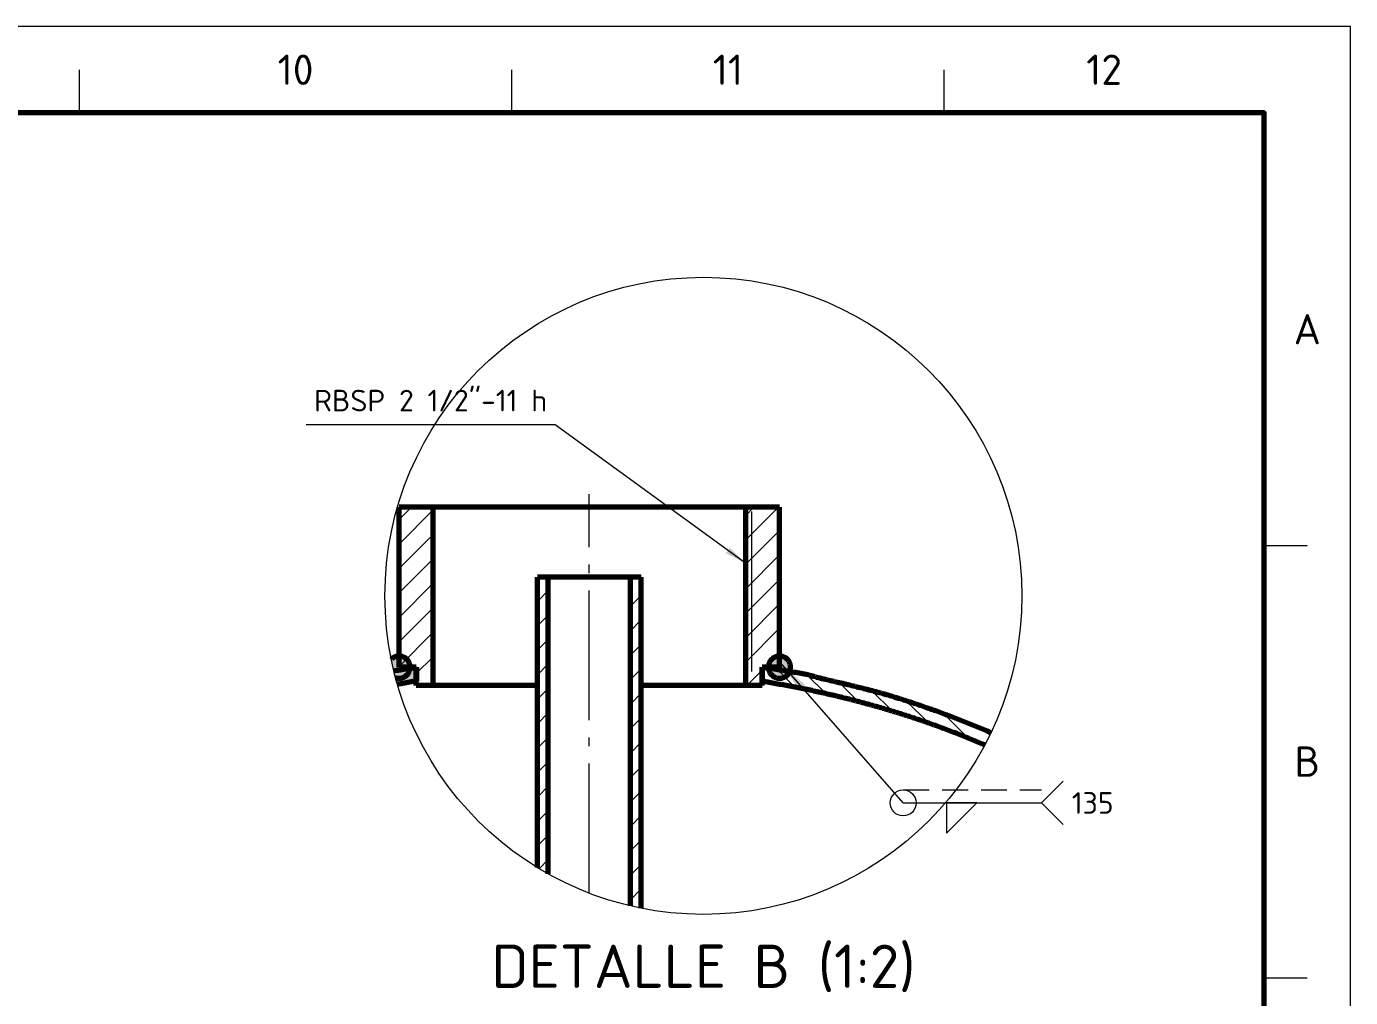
# Model space of a CAD drawing. Header units: millimetres. Extents: x 0 to 2382, y 0 to 420.
# Drawn here: x 1094.9 to 1248, y 307.7 to 420 of the extents above; entities that cross this region are included whole.
import ezdxf
from ezdxf.enums import TextEntityAlignment as Align

# ---------------------------------------------------------------- set-up
doc = ezdxf.new("R2010")
doc.units = ezdxf.units.MM
doc.linetypes.add('IRAM-F-TRAZO-PUNTO', pattern=[20, 15, -2, 1, -2])
doc.linetypes.add('ISO02-TRAZOS', pattern=[4.5, 3, -1.5])
for name, color, linetype, lineweight in [('01-VISIBLE', 7, 'CONTINUOUS', 70), ('03-EJE', 1, 'IRAM-F-TRAZO-PUNTO', 18), ('05-RAYADO', 8, 'CONTINUOUS', 18), ('06-TEXTO', 7, 'CONTINUOUS', 25), ('07-RECUADRO', 7, 'CONTINUOUS', 70), ('08-FINA', 5, 'CONTINUOUS', 18), ('12-SOLDADURA', 6, 'CONTINUOUS', 18)]:
    doc.layers.add(name, color=color, linetype=linetype, lineweight=lineweight)
doc.styles.add('ISO3098', font='isocpeur.ttf')

msp = doc.modelspace()

# ---------------------------------------------------------------- hatches: boundary and pattern name
at = {"layer": '05-RAYADO'}
h = msp.add_hatch(dxfattribs=at)
h.set_pattern_fill('ANSI31', scale=0.629921)
h.paths.add_polyline_path([(1139.962, 343.804), (1139.962, 345.917), (1137.967, 345.917), (1137.967, 364.417), (1141.917, 364.417), (1141.917, 343.804)])
h = msp.add_hatch(dxfattribs=at)
h.set_pattern_fill('ANSI31', scale=0.629921)
h.paths.add_polyline_path([(1179.972, 345.917), (1179.972, 343.804), (1178.017, 343.804), (1178.017, 364.417), (1181.967, 364.417), (1181.967, 345.917)])
h = msp.add_hatch(dxfattribs=at)
h.set_pattern_fill('ANSI31', scale=0.629921)
h.paths.add_polyline_path([(1153.967, 356.317), (1155.217, 356.317), (1155.217, 322.006), (1155.012, 322.118), (1154.231, 322.574), (1153.967, 322.736)])
h = msp.add_hatch(dxfattribs=at)
h.set_pattern_fill('ANSI31', scale=0.629921)
h.paths.add_polyline_path([(1165.967, 356.317), (1165.967, 318.044), (1165.096, 318.228), (1164.717, 318.318), (1164.717, 356.317)])
h = msp.add_hatch(color=7, dxfattribs=at)
h.dxf.hatch_style = 1
h.paths.add_polyline_path([(1137.135, 346.89), (1137.214, 346.952), (1137.298, 347.008), (1137.386, 347.057), (1137.477, 347.099), (1137.571, 347.134), (1137.668, 347.161), (1137.766, 347.181), (1137.866, 347.193), (1137.967, 347.197), (1138.067, 347.193), (1138.167, 347.181), (1138.265, 347.161), (1138.362, 347.134), (1138.457, 347.099), (1138.548, 347.057), (1138.635, 347.008), (1138.719, 346.952), (1138.798, 346.89), (1138.872, 346.822), (1138.94, 346.748), (1139.002, 346.669), (1139.058, 346.585), (1139.107, 346.498), (1139.149, 346.407), (1139.184, 346.312), (1139.211, 346.215), (1139.231, 346.117), (1139.243, 346.017), (1139.247, 345.917), (1139.243, 345.816), (1139.231, 345.716), (1139.211, 345.618), (1139.184, 345.521), (1139.149, 345.427), (1139.107, 345.336), (1139.058, 345.248), (1139.002, 345.164), (1138.94, 345.085), (1138.872, 345.012), (1138.798, 344.943), (1138.719, 344.881), (1138.635, 344.825), (1138.548, 344.776), (1138.457, 344.734), (1138.362, 344.699), (1138.265, 344.672), (1138.167, 344.652), (1138.067, 344.641), (1137.967, 344.637), (1137.866, 344.641), (1137.766, 344.652), (1137.668, 344.672), (1137.574, 344.699), (1137.437, 345.217), (1137.228, 346.096), (1137.073, 346.832)])
h = msp.add_hatch(color=7, dxfattribs=at)
h.dxf.hatch_style = 1
h.paths.add_polyline_path([(1183.243, 345.816), (1183.231, 345.716), (1183.211, 345.618), (1183.184, 345.521), (1183.149, 345.427), (1183.107, 345.336), (1183.058, 345.248), (1183.002, 345.164), (1182.94, 345.085), (1182.872, 345.012), (1182.798, 344.943), (1182.719, 344.881), (1182.635, 344.825), (1182.548, 344.776), (1182.457, 344.734), (1182.362, 344.699), (1182.265, 344.672), (1182.167, 344.652), (1182.067, 344.641), (1181.967, 344.637), (1181.866, 344.641), (1181.766, 344.652), (1181.668, 344.672), (1181.571, 344.699), (1181.477, 344.734), (1181.386, 344.776), (1181.298, 344.825), (1181.214, 344.881), (1181.135, 344.943), (1181.062, 345.012), (1180.993, 345.085), (1180.931, 345.164), (1180.875, 345.248), (1180.826, 345.336), (1180.784, 345.427), (1180.749, 345.521), (1180.722, 345.618), (1180.702, 345.716), (1180.691, 345.816), (1180.687, 345.917), (1180.691, 346.017), (1180.702, 346.117), (1180.722, 346.215), (1180.749, 346.312), (1180.784, 346.407), (1180.826, 346.498), (1180.875, 346.585), (1180.931, 346.669), (1180.993, 346.748), (1181.062, 346.822), (1181.135, 346.89), (1181.214, 346.952), (1181.298, 347.008), (1181.386, 347.057), (1181.477, 347.099), (1181.571, 347.134), (1181.668, 347.161), (1181.766, 347.181), (1181.866, 347.193), (1181.967, 347.197), (1182.067, 347.193), (1182.167, 347.181), (1182.265, 347.161), (1182.362, 347.134), (1182.457, 347.099), (1182.548, 347.057), (1182.635, 347.008), (1182.719, 346.952), (1182.798, 346.89), (1182.872, 346.822), (1182.94, 346.748), (1183.002, 346.669), (1183.058, 346.585), (1183.107, 346.498), (1183.149, 346.407), (1183.184, 346.312), (1183.211, 346.215), (1183.231, 346.117), (1183.243, 346.017), (1183.247, 345.917)])
h = msp.add_hatch(color=7, dxfattribs=at)
h.dxf.hatch_style = 1
h.paths.add_polyline_path([(1137.511, 345.521), (1137.716, 345.555), (1137.92, 345.588), (1138.125, 345.621), (1138.329, 345.654), (1138.534, 345.687), (1138.739, 345.72), (1138.943, 345.753), (1139.148, 345.786), (1139.353, 345.819), (1139.557, 345.851), (1139.762, 345.884), (1139.967, 345.917), (1139.967, 344.304), (1139.768, 344.272), (1139.57, 344.24), (1139.371, 344.207), (1139.173, 344.174), (1138.975, 344.14), (1138.776, 344.107), (1138.578, 344.073), (1138.38, 344.038), (1138.182, 344.004), (1137.984, 343.969), (1137.786, 343.933), (1137.668, 344.343), (1137.437, 345.217), (1137.37, 345.498)])
h = msp.add_hatch(dxfattribs=at)
h.set_pattern_fill('ANSI31', scale=0.629921, angle=90)
h.paths.add_polyline_path([(1205.61, 336.965), (1205.426, 337.045), (1205.241, 337.125), (1205.057, 337.204), (1204.872, 337.283), (1204.687, 337.361), (1204.501, 337.439), (1204.316, 337.517), (1204.13, 337.594), (1203.944, 337.671), (1203.758, 337.747), (1203.572, 337.823), (1203.386, 337.899), (1203.199, 337.974), (1203.013, 338.049), (1202.826, 338.124), (1202.639, 338.198), (1202.452, 338.271), (1202.265, 338.344), (1202.077, 338.417), (1201.89, 338.49), (1201.702, 338.562), (1201.514, 338.633), (1201.326, 338.705), (1201.138, 338.776), (1200.949, 338.846), (1200.761, 338.916), (1200.572, 338.986), (1200.384, 339.055), (1200.195, 339.124), (1200.006, 339.193), (1199.817, 339.261), (1199.627, 339.329), (1199.438, 339.396), (1199.248, 339.463), (1199.058, 339.529), (1198.869, 339.596), (1198.679, 339.662), (1198.489, 339.727), (1198.298, 339.792), (1198.108, 339.857), (1197.917, 339.921), (1197.727, 339.985), (1197.536, 340.049), (1197.345, 340.112), (1197.154, 340.175), (1196.963, 340.237), (1196.772, 340.299), (1196.58, 340.361), (1196.389, 340.422), (1196.197, 340.483), (1196.005, 340.544), (1195.814, 340.604), (1195.622, 340.664), (1195.43, 340.723), (1195.237, 340.782), (1195.045, 340.841), (1194.853, 340.9), (1194.66, 340.958), (1194.468, 341.015), (1194.275, 341.072), (1194.082, 341.129), (1193.889, 341.186), (1193.696, 341.242), (1193.503, 341.298), (1193.309, 341.353), (1193.116, 341.408), (1192.923, 341.463), (1192.729, 341.518), (1192.535, 341.572), (1192.341, 341.625), (1192.148, 341.679), (1191.954, 341.731), (1191.76, 341.784), (1191.565, 341.836), (1191.371, 341.888), (1191.177, 341.94), (1190.982, 341.991), (1190.788, 342.042), (1190.593, 342.092), (1190.398, 342.142), (1190.204, 342.192), (1190.009, 342.241), (1189.814, 342.29), (1189.618, 342.339), (1189.423, 342.387), (1189.228, 342.435), (1189.033, 342.483), (1188.837, 342.53), (1188.642, 342.577), (1188.446, 342.624), (1188.25, 342.67), (1188.055, 342.716), (1187.859, 342.761), (1187.663, 342.807), (1187.467, 342.851), (1187.271, 342.896), (1187.075, 342.94), (1186.878, 342.984), (1186.682, 343.027), (1186.486, 343.07), (1186.289, 343.113), (1186.093, 343.156), (1185.896, 343.198), (1185.699, 343.24), (1185.503, 343.281), (1185.306, 343.322), (1185.109, 343.363), (1184.912, 343.403), (1184.715, 343.443), (1184.518, 343.483), (1184.321, 343.522), (1184.123, 343.561), (1183.926, 343.6), (1183.729, 343.639), (1183.531, 343.677), (1183.334, 343.714), (1183.136, 343.752), (1182.938, 343.789), (1182.741, 343.825), (1182.543, 343.862), (1182.345, 343.898), (1182.147, 343.933), (1181.949, 343.969), (1181.751, 344.004), (1181.553, 344.038), (1181.355, 344.073), (1181.157, 344.107), (1180.959, 344.14), (1180.76, 344.174), (1180.562, 344.207), (1180.364, 344.24), (1180.165, 344.272), (1179.967, 344.304), (1179.967, 345.917), (1180.171, 345.884), (1180.376, 345.851), (1180.581, 345.819), (1180.785, 345.786), (1180.99, 345.753), (1181.195, 345.72), (1181.399, 345.687), (1181.604, 345.654), (1181.809, 345.621), (1182.013, 345.588), (1182.218, 345.555), (1182.422, 345.521), (1182.627, 345.488), (1182.831, 345.454), (1183.036, 345.42), (1183.24, 345.386), (1183.445, 345.352), (1183.649, 345.317), (1183.854, 345.282), (1184.058, 345.247), (1184.262, 345.211), (1184.466, 345.175), (1184.67, 345.137), (1184.873, 345.099), (1185.077, 345.058), (1185.28, 345.015), (1185.481, 344.968), (1185.682, 344.914), (1185.88, 344.855), (1186.079, 344.795), (1186.278, 344.739), (1186.479, 344.686), (1186.679, 344.635), (1186.881, 344.585), (1187.082, 344.536), (1187.284, 344.488), (1187.485, 344.439), (1187.687, 344.391), (1187.888, 344.343), (1188.09, 344.296), (1188.292, 344.248), (1188.494, 344.201), (1188.695, 344.153), (1188.897, 344.105), (1189.099, 344.058), (1189.3, 344.01), (1189.502, 343.962), (1189.704, 343.914), (1189.905, 343.866), (1190.107, 343.818), (1190.309, 343.769), (1190.51, 343.721), (1190.711, 343.672), (1190.913, 343.623), (1191.114, 343.573), (1191.315, 343.523), (1191.517, 343.473), (1191.718, 343.423), (1191.919, 343.372), (1192.119, 343.321), (1192.32, 343.27), (1192.521, 343.217), (1192.721, 343.165), (1192.922, 343.112), (1193.122, 343.058), (1193.322, 343.003), (1193.522, 342.949), (1193.721, 342.893), (1193.921, 342.837), (1194.12, 342.78), (1194.32, 342.723), (1194.519, 342.665), (1194.717, 342.607), (1194.916, 342.548), (1195.115, 342.488), (1195.313, 342.428), (1195.511, 342.367), (1195.709, 342.306), (1195.907, 342.244), (1196.105, 342.182), (1196.302, 342.119), (1196.5, 342.055), (1196.697, 341.991), (1196.894, 341.927), (1197.091, 341.862), (1197.287, 341.797), (1197.484, 341.731), (1197.68, 341.665), (1197.877, 341.599), (1198.073, 341.532), (1198.269, 341.465), (1198.465, 341.397), (1198.661, 341.33), (1198.857, 341.262), (1199.052, 341.193), (1199.248, 341.125), (1199.444, 341.056), (1199.639, 340.987), (1199.834, 340.918), (1200.03, 340.848), (1200.225, 340.778), (1200.42, 340.708), (1200.615, 340.637), (1200.809, 340.566), (1201.004, 340.495), (1201.198, 340.423), (1201.393, 340.351), (1201.587, 340.279), (1201.781, 340.206), (1201.975, 340.133), (1202.169, 340.059), (1202.363, 339.986), (1202.556, 339.911), (1202.749, 339.837), (1202.943, 339.762), (1203.136, 339.686), (1203.329, 339.61), (1203.521, 339.534), (1203.714, 339.457), (1203.906, 339.38), (1204.098, 339.302), (1204.29, 339.224), (1204.482, 339.146), (1204.674, 339.067), (1204.865, 338.987), (1205.057, 338.907), (1205.248, 338.827), (1205.438, 338.746), (1205.629, 338.665), (1205.82, 338.583), (1206.01, 338.501), (1206.2, 338.418), (1206.39, 338.335), (1206.417, 338.323), (1206.067, 337.606), (1205.711, 336.921)])
at = {"layer": '08-FINA'}
h = msp.add_hatch(color=7, dxfattribs=at)
h.dxf.hatch_style = 1
h.paths.add_polyline_path([(1178.017, 357.942), (1176.23, 359.736), (1175.76, 359.089)])
h = msp.add_hatch(color=7, dxfattribs=at)
h.dxf.hatch_style = 1
h.paths.add_polyline_path([(1182.267, 346.217), (1184.242, 343.295), (1184.901, 343.871)])

# ---------------------------------------------------------------- linework, layer by layer
at = {"layer": '01-VISIBLE'}
for points in [[(1141.917, 364.417), (1137.967, 364.417)], [(1137.967, 345.917), (1137.967, 364.417)], [(1141.917, 343.804), (1141.917, 364.417)], [(1178.017, 364.417), (1177.866, 364.417), (1177.716, 364.417), (1177.565, 364.417), (1177.415, 364.417), (1177.265, 364.417), (1177.114, 364.417), (1176.964, 364.417), (1176.813, 364.417), (1176.663, 364.417), (1176.513, 364.417), (1176.362, 364.417), (1176.212, 364.417), (1176.061, 364.417), (1175.911, 364.417), (1175.76, 364.417), (1175.61, 364.417), (1175.46, 364.417), (1175.309, 364.417), (1175.159, 364.417), (1175.008, 364.417), (1174.858, 364.417), (1174.707, 364.417), (1174.557, 364.417), (1174.407, 364.417), (1174.256, 364.417), (1174.106, 364.417), (1173.955, 364.417), (1173.805, 364.417), (1173.655, 364.417), (1173.504, 364.417), (1173.354, 364.417), (1173.203, 364.417), (1173.053, 364.417), (1172.903, 364.417), (1172.752, 364.417), (1172.602, 364.417), (1172.451, 364.417), (1172.301, 364.417), (1172.15, 364.417), (1172, 364.417), (1171.85, 364.417), (1171.699, 364.417), (1171.549, 364.417), (1171.398, 364.417), (1171.248, 364.417), (1171.098, 364.417), (1170.947, 364.417), (1170.797, 364.417), (1170.646, 364.417), (1170.496, 364.417), (1170.345, 364.417), (1170.195, 364.417), (1170.045, 364.417), (1169.894, 364.417), (1169.744, 364.417), (1169.593, 364.417), (1169.443, 364.417), (1169.293, 364.417), (1169.142, 364.417), (1168.992, 364.417), (1168.841, 364.417), (1168.691, 364.417), (1168.54, 364.417), (1168.39, 364.417), (1168.24, 364.417), (1168.089, 364.417), (1167.939, 364.417), (1167.788, 364.417), (1167.638, 364.417), (1167.488, 364.417), (1167.337, 364.417), (1167.187, 364.417), (1167.036, 364.417), (1166.886, 364.417), (1166.735, 364.417), (1166.585, 364.417), (1166.435, 364.417), (1166.284, 364.417), (1166.134, 364.417), (1165.983, 364.417), (1165.833, 364.417), (1165.683, 364.417), (1165.532, 364.417), (1165.382, 364.417), (1165.231, 364.417), (1165.081, 364.417), (1164.93, 364.417), (1164.78, 364.417), (1164.63, 364.417), (1164.479, 364.417), (1164.329, 364.417), (1164.178, 364.417), (1164.028, 364.417), (1163.878, 364.417), (1163.727, 364.417), (1163.577, 364.417), (1163.426, 364.417), (1163.276, 364.417), (1163.125, 364.417), (1162.975, 364.417), (1162.825, 364.417), (1162.674, 364.417), (1162.524, 364.417), (1162.373, 364.417), (1162.223, 364.417), (1162.072, 364.417), (1161.922, 364.417), (1161.772, 364.417), (1161.621, 364.417), (1161.471, 364.417), (1161.32, 364.417), (1161.17, 364.417), (1161.02, 364.417), (1160.869, 364.417), (1160.719, 364.417), (1160.568, 364.417), (1160.418, 364.417), (1160.268, 364.417), (1160.117, 364.417), (1159.967, 364.417), (1159.816, 364.417), (1159.666, 364.417), (1159.515, 364.417), (1159.365, 364.417), (1159.215, 364.417), (1159.064, 364.417), (1158.914, 364.417), (1158.763, 364.417), (1158.613, 364.417), (1158.463, 364.417), (1158.312, 364.417), (1158.162, 364.417), (1158.011, 364.417), (1157.861, 364.417), (1157.71, 364.417), (1157.56, 364.417), (1157.41, 364.417), (1157.259, 364.417), (1157.109, 364.417), (1156.958, 364.417), (1156.808, 364.417), (1156.658, 364.417), (1156.507, 364.417), (1156.357, 364.417), (1156.206, 364.417), (1156.056, 364.417), (1155.905, 364.417), (1155.755, 364.417), (1155.605, 364.417), (1155.454, 364.417), (1155.304, 364.417), (1155.153, 364.417), (1155.003, 364.417), (1154.852, 364.417), (1154.702, 364.417), (1154.552, 364.417), (1154.401, 364.417), (1154.251, 364.417), (1154.1, 364.417), (1153.95, 364.417), (1153.8, 364.417), (1153.649, 364.417), (1153.499, 364.417), (1153.348, 364.417), (1153.198, 364.417), (1153.048, 364.417), (1152.897, 364.417), (1152.747, 364.417), (1152.596, 364.417), (1152.446, 364.417), (1152.295, 364.417), (1152.145, 364.417), (1151.995, 364.417), (1151.844, 364.417), (1151.694, 364.417), (1151.543, 364.417), (1151.393, 364.417), (1151.243, 364.417), (1151.092, 364.417), (1150.942, 364.417), (1150.791, 364.417), (1150.641, 364.417), (1150.49, 364.417), (1150.34, 364.417), (1150.19, 364.417), (1150.039, 364.417), (1149.889, 364.417), (1149.738, 364.417), (1149.588, 364.417), (1149.438, 364.417), (1149.287, 364.417), (1149.137, 364.417), (1148.986, 364.417), (1148.836, 364.417), (1148.685, 364.417), (1148.535, 364.417), (1148.385, 364.417), (1148.234, 364.417), (1148.084, 364.417), (1147.933, 364.417), (1147.783, 364.417), (1147.633, 364.417), (1147.482, 364.417), (1147.332, 364.417), (1147.181, 364.417), (1147.031, 364.417), (1146.88, 364.417), (1146.73, 364.417), (1146.58, 364.417), (1146.429, 364.417), (1146.279, 364.417), (1146.128, 364.417), (1145.978, 364.417), (1145.828, 364.417), (1145.677, 364.417), (1145.527, 364.417), (1145.376, 364.417), (1145.226, 364.417), (1145.075, 364.417), (1144.925, 364.417), (1144.775, 364.417), (1144.624, 364.417), (1144.474, 364.417), (1144.323, 364.417), (1144.173, 364.417), (1144.023, 364.417), (1143.872, 364.417), (1143.722, 364.417), (1143.571, 364.417), (1143.421, 364.417), (1143.27, 364.417), (1143.12, 364.417), (1142.97, 364.417), (1142.819, 364.417), (1142.669, 364.417), (1142.518, 364.417), (1142.368, 364.417), (1142.217, 364.417), (1142.067, 364.417), (1141.917, 364.417)], [(1181.967, 364.417), (1178.017, 364.417)], [(1178.017, 364.417), (1178.017, 343.804)], [(1181.967, 345.917), (1181.967, 364.417)], [(1153.967, 322.736), (1153.967, 356.317)], [(1155.217, 356.317), (1153.967, 356.317)], [(1164.717, 356.317), (1164.566, 356.317), (1164.415, 356.317), (1164.264, 356.317), (1164.113, 356.317), (1163.963, 356.317), (1163.812, 356.317), (1163.661, 356.317), (1163.51, 356.317), (1163.36, 356.317), (1163.209, 356.317), (1163.058, 356.317), (1162.907, 356.317), (1162.756, 356.317), (1162.606, 356.317), (1162.455, 356.317), (1162.304, 356.317), (1162.153, 356.317), (1162.002, 356.317), (1161.852, 356.317), (1161.701, 356.317), (1161.55, 356.317), (1161.399, 356.317), (1161.248, 356.317), (1161.098, 356.317), (1160.947, 356.317), (1160.796, 356.317), (1160.645, 356.317), (1160.494, 356.317), (1160.344, 356.317), (1160.193, 356.317), (1160.042, 356.317), (1159.891, 356.317), (1159.74, 356.317), (1159.59, 356.317), (1159.439, 356.317), (1159.288, 356.317), (1159.137, 356.317), (1158.987, 356.317), (1158.836, 356.317), (1158.685, 356.317), (1158.534, 356.317), (1158.383, 356.317), (1158.233, 356.317), (1158.082, 356.317), (1157.931, 356.317), (1157.78, 356.317), (1157.629, 356.317), (1157.479, 356.317), (1157.328, 356.317), (1157.177, 356.317), (1157.026, 356.317), (1156.875, 356.317), (1156.725, 356.317), (1156.574, 356.317), (1156.423, 356.317), (1156.272, 356.317), (1156.121, 356.317), (1155.971, 356.317), (1155.82, 356.317), (1155.669, 356.317), (1155.518, 356.317), (1155.367, 356.317), (1155.217, 356.317)], [(1155.217, 322.006), (1155.217, 356.317)], [(1165.967, 356.317), (1164.717, 356.317)], [(1164.717, 318.318), (1164.717, 356.317)], [(1165.967, 318.044), (1165.967, 356.317)], [(1137.967, 347.197), (1137.916, 347.196), (1137.866, 347.193), (1137.816, 347.188), (1137.766, 347.181), (1137.717, 347.172), (1137.668, 347.161), (1137.619, 347.149), (1137.571, 347.134), (1137.524, 347.118), (1137.477, 347.099), (1137.431, 347.079), (1137.386, 347.057), (1137.341, 347.033), (1137.298, 347.008), (1137.256, 346.981), (1137.214, 346.952), (1137.174, 346.922), (1137.135, 346.89), (1137.098, 346.857), (1137.073, 346.832)], [(1137.967, 344.637), (1138.017, 344.638), (1138.067, 344.641), (1138.117, 344.646), (1138.167, 344.652), (1138.216, 344.661), (1138.265, 344.672), (1138.314, 344.685), (1138.362, 344.699), (1138.41, 344.716), (1138.457, 344.734), (1138.503, 344.754), (1138.548, 344.776), (1138.592, 344.8), (1138.635, 344.825), (1138.678, 344.852), (1138.719, 344.881), (1138.759, 344.911), (1138.798, 344.943), (1138.836, 344.977), (1138.872, 345.012), (1138.907, 345.048), (1138.94, 345.085), (1138.972, 345.124), (1139.002, 345.164), (1139.031, 345.206), (1139.058, 345.248), (1139.083, 345.291), (1139.107, 345.336), (1139.129, 345.381), (1139.149, 345.427), (1139.168, 345.474), (1139.184, 345.521), (1139.199, 345.569), (1139.211, 345.618), (1139.222, 345.667), (1139.231, 345.716), (1139.238, 345.766), (1139.243, 345.816), (1139.246, 345.866), (1139.247, 345.917), (1139.246, 345.967), (1139.243, 346.017), (1139.238, 346.067), (1139.231, 346.117), (1139.222, 346.166), (1139.211, 346.215), (1139.199, 346.264), (1139.184, 346.312), (1139.168, 346.36), (1139.149, 346.407), (1139.129, 346.453), (1139.107, 346.498), (1139.083, 346.542), (1139.058, 346.585), (1139.031, 346.628), (1139.002, 346.669), (1138.972, 346.709), (1138.94, 346.748), (1138.907, 346.786), (1138.872, 346.822), (1138.836, 346.857), (1138.798, 346.89), (1138.759, 346.922), (1138.719, 346.952), (1138.678, 346.981), (1138.635, 347.008), (1138.592, 347.033), (1138.548, 347.057), (1138.503, 347.079), (1138.457, 347.099), (1138.41, 347.118), (1138.362, 347.134), (1138.314, 347.149), (1138.265, 347.161), (1138.216, 347.172), (1138.167, 347.181), (1138.117, 347.188), (1138.067, 347.193), (1138.017, 347.196), (1137.967, 347.197)], [(1181.967, 347.197), (1181.916, 347.196), (1181.866, 347.193), (1181.816, 347.188), (1181.766, 347.181), (1181.717, 347.172), (1181.668, 347.161), (1181.619, 347.149), (1181.571, 347.134), (1181.524, 347.118), (1181.477, 347.099), (1181.431, 347.079), (1181.386, 347.057), (1181.341, 347.033), (1181.298, 347.008), (1181.256, 346.981), (1181.214, 346.952), (1181.174, 346.922), (1181.135, 346.89), (1181.098, 346.857), (1181.062, 346.822), (1181.027, 346.786), (1180.993, 346.748), (1180.961, 346.709), (1180.931, 346.669), (1180.902, 346.628), (1180.875, 346.585), (1180.85, 346.542), (1180.826, 346.498), (1180.804, 346.453), (1180.784, 346.407), (1180.766, 346.36), (1180.749, 346.312), (1180.735, 346.264), (1180.722, 346.215), (1180.711, 346.166), (1180.702, 346.117), (1180.696, 346.067), (1180.691, 346.017), (1180.688, 345.967), (1180.687, 345.917), (1180.688, 345.866), (1180.691, 345.816), (1180.696, 345.766), (1180.702, 345.716), (1180.711, 345.667), (1180.722, 345.618), (1180.735, 345.569), (1180.749, 345.521), (1180.766, 345.474), (1180.784, 345.427), (1180.804, 345.381), (1180.826, 345.336), (1180.85, 345.291), (1180.875, 345.248), (1180.902, 345.206), (1180.931, 345.164), (1180.961, 345.124), (1180.993, 345.085), (1181.027, 345.048), (1181.062, 345.012), (1181.098, 344.977), (1181.135, 344.943), (1181.174, 344.911), (1181.214, 344.881), (1181.256, 344.852), (1181.298, 344.825), (1181.341, 344.8), (1181.386, 344.776), (1181.431, 344.754), (1181.477, 344.734), (1181.524, 344.716), (1181.571, 344.699), (1181.619, 344.685), (1181.668, 344.672), (1181.717, 344.661), (1181.766, 344.652), (1181.816, 344.646), (1181.866, 344.641), (1181.916, 344.638), (1181.967, 344.637)], [(1183.247, 345.917), (1183.246, 345.967), (1183.243, 346.017), (1183.238, 346.067), (1183.231, 346.117), (1183.222, 346.166), (1183.211, 346.215), (1183.199, 346.264), (1183.184, 346.312), (1183.168, 346.36), (1183.149, 346.407), (1183.129, 346.453), (1183.107, 346.498), (1183.083, 346.542), (1183.058, 346.585), (1183.031, 346.628), (1183.002, 346.669), (1182.972, 346.709), (1182.94, 346.748), (1182.907, 346.786), (1182.872, 346.822), (1182.836, 346.857), (1182.798, 346.89), (1182.759, 346.922), (1182.719, 346.952), (1182.678, 346.981), (1182.635, 347.008), (1182.592, 347.033), (1182.548, 347.057), (1182.503, 347.079), (1182.457, 347.099), (1182.41, 347.118), (1182.362, 347.134), (1182.314, 347.149), (1182.265, 347.161), (1182.216, 347.172), (1182.167, 347.181), (1182.117, 347.188), (1182.067, 347.193), (1182.017, 347.196), (1181.967, 347.197)], [(1137.37, 345.498), (1137.511, 345.521), (1137.716, 345.555), (1137.92, 345.588), (1138.125, 345.621), (1138.329, 345.654), (1138.534, 345.687), (1138.739, 345.72), (1138.943, 345.753), (1139.148, 345.786), (1139.353, 345.819), (1139.557, 345.851), (1139.762, 345.884), (1139.967, 345.917)], [(1137.574, 344.698), (1137.619, 344.685), (1137.668, 344.672), (1137.717, 344.661), (1137.766, 344.652), (1137.816, 344.646), (1137.866, 344.641), (1137.916, 344.638), (1137.967, 344.637)], [(1139.962, 345.917), (1137.967, 345.917)], [(1139.962, 343.804), (1139.962, 345.917)], [(1139.967, 345.917), (1139.967, 344.304)], [(1206.417, 338.323), (1206.39, 338.335), (1206.2, 338.418), (1206.01, 338.501), (1205.82, 338.583), (1205.629, 338.665), (1205.438, 338.746), (1205.248, 338.827), (1205.057, 338.907), (1204.865, 338.987), (1204.674, 339.067), (1204.482, 339.146), (1204.29, 339.224), (1204.098, 339.302), (1203.906, 339.38), (1203.714, 339.457), (1203.521, 339.534), (1203.329, 339.61), (1203.136, 339.686), (1202.943, 339.762), (1202.749, 339.837), (1202.556, 339.911), (1202.363, 339.986), (1202.169, 340.059), (1201.975, 340.133), (1201.781, 340.206), (1201.587, 340.279), (1201.393, 340.351), (1201.198, 340.423), (1201.004, 340.495), (1200.809, 340.566), (1200.615, 340.637), (1200.42, 340.708), (1200.225, 340.778), (1200.03, 340.848), (1199.834, 340.918), (1199.639, 340.987), (1199.444, 341.056), (1199.248, 341.125), (1199.052, 341.193), (1198.857, 341.262), (1198.661, 341.33), (1198.465, 341.397), (1198.269, 341.465), (1198.073, 341.532), (1197.877, 341.599), (1197.68, 341.665), (1197.484, 341.731), (1197.287, 341.797), (1197.091, 341.862), (1196.894, 341.927), (1196.697, 341.991), (1196.5, 342.055), (1196.302, 342.119), (1196.105, 342.182), (1195.907, 342.244), (1195.709, 342.306), (1195.511, 342.367), (1195.313, 342.428), (1195.115, 342.488), (1194.916, 342.548), (1194.717, 342.607), (1194.519, 342.665), (1194.32, 342.723), (1194.12, 342.78), (1193.921, 342.837), (1193.721, 342.893), (1193.522, 342.949), (1193.322, 343.003), (1193.122, 343.058), (1192.922, 343.112), (1192.721, 343.165), (1192.521, 343.217), (1192.32, 343.27), (1192.119, 343.321), (1191.919, 343.372), (1191.718, 343.423), (1191.517, 343.473), (1191.315, 343.523), (1191.114, 343.573), (1190.913, 343.623), (1190.711, 343.672), (1190.51, 343.721), (1190.309, 343.769), (1190.107, 343.818), (1189.905, 343.866), (1189.704, 343.914), (1189.502, 343.962), (1189.3, 344.01), (1189.099, 344.058), (1188.897, 344.105), (1188.695, 344.153), (1188.494, 344.201), (1188.292, 344.248), (1188.09, 344.296), (1187.888, 344.343), (1187.687, 344.391), (1187.485, 344.439), (1187.284, 344.488), (1187.082, 344.536), (1186.881, 344.585), (1186.679, 344.635), (1186.479, 344.686), (1186.278, 344.739), (1186.079, 344.795), (1185.88, 344.855), (1185.682, 344.914), (1185.481, 344.968), (1185.28, 345.015), (1185.077, 345.058), (1184.873, 345.099), (1184.67, 345.137), (1184.466, 345.175), (1184.262, 345.211), (1184.058, 345.247), (1183.854, 345.282), (1183.649, 345.317), (1183.445, 345.352), (1183.24, 345.386), (1183.036, 345.42), (1182.831, 345.454), (1182.627, 345.488), (1182.422, 345.521), (1182.218, 345.555), (1182.013, 345.588), (1181.809, 345.621), (1181.604, 345.654), (1181.399, 345.687), (1181.195, 345.72), (1180.99, 345.753), (1180.785, 345.786), (1180.581, 345.819), (1180.376, 345.851), (1180.171, 345.884), (1179.967, 345.917)], [(1179.967, 345.917), (1179.967, 344.304)], [(1179.972, 343.804), (1179.972, 345.917)], [(1181.967, 345.917), (1179.972, 345.917)], [(1181.967, 344.637), (1182.017, 344.638), (1182.067, 344.641), (1182.117, 344.646), (1182.167, 344.652), (1182.216, 344.661), (1182.265, 344.672), (1182.314, 344.685), (1182.362, 344.699), (1182.41, 344.716), (1182.457, 344.734), (1182.503, 344.754), (1182.548, 344.776), (1182.592, 344.8), (1182.635, 344.825), (1182.678, 344.852), (1182.719, 344.881), (1182.759, 344.911), (1182.798, 344.943), (1182.836, 344.977), (1182.872, 345.012), (1182.907, 345.048), (1182.94, 345.085), (1182.972, 345.124), (1183.002, 345.164), (1183.031, 345.206), (1183.058, 345.248), (1183.083, 345.291), (1183.107, 345.336), (1183.129, 345.381), (1183.149, 345.427), (1183.168, 345.474), (1183.184, 345.521), (1183.199, 345.569), (1183.211, 345.618), (1183.222, 345.667), (1183.231, 345.716), (1183.238, 345.766), (1183.243, 345.816), (1183.246, 345.866), (1183.247, 345.917)], [(1139.967, 344.304), (1139.768, 344.272), (1139.57, 344.24), (1139.371, 344.207), (1139.173, 344.174), (1138.975, 344.14), (1138.776, 344.107), (1138.578, 344.073), (1138.38, 344.038), (1138.182, 344.004), (1137.984, 343.969), (1137.786, 343.933)], [(1141.917, 343.804), (1139.962, 343.804)], [(1153.967, 343.804), (1153.816, 343.804), (1153.665, 343.804), (1153.515, 343.804), (1153.364, 343.804), (1153.214, 343.804), (1153.063, 343.804), (1152.912, 343.804), (1152.762, 343.804), (1152.611, 343.804), (1152.46, 343.804), (1152.31, 343.804), (1152.159, 343.804), (1152.009, 343.804), (1151.858, 343.804), (1151.707, 343.804), (1151.557, 343.804), (1151.406, 343.804), (1151.255, 343.804), (1151.105, 343.804), (1150.954, 343.804), (1150.804, 343.804), (1150.653, 343.804), (1150.502, 343.804), (1150.352, 343.804), (1150.201, 343.804), (1150.05, 343.804), (1149.9, 343.804), (1149.749, 343.804), (1149.599, 343.804), (1149.448, 343.804), (1149.297, 343.804), (1149.147, 343.804), (1148.996, 343.804), (1148.845, 343.804), (1148.695, 343.804), (1148.544, 343.804), (1148.394, 343.804), (1148.243, 343.804), (1148.092, 343.804), (1147.942, 343.804), (1147.791, 343.804), (1147.64, 343.804), (1147.49, 343.804), (1147.339, 343.804), (1147.189, 343.804), (1147.038, 343.804), (1146.887, 343.804), (1146.737, 343.804), (1146.586, 343.804), (1146.435, 343.804), (1146.285, 343.804), (1146.134, 343.804), (1145.984, 343.804), (1145.833, 343.804), (1145.682, 343.804), (1145.532, 343.804), (1145.381, 343.804), (1145.23, 343.804), (1145.08, 343.804), (1144.929, 343.804), (1144.779, 343.804), (1144.628, 343.804), (1144.477, 343.804), (1144.327, 343.804), (1144.176, 343.804), (1144.025, 343.804), (1143.875, 343.804), (1143.724, 343.804), (1143.574, 343.804), (1143.423, 343.804), (1143.272, 343.804), (1143.122, 343.804), (1142.971, 343.804), (1142.82, 343.804), (1142.67, 343.804), (1142.519, 343.804), (1142.369, 343.804), (1142.218, 343.804), (1142.067, 343.804), (1141.917, 343.804)], [(1178.017, 343.804), (1177.866, 343.804), (1177.715, 343.804), (1177.565, 343.804), (1177.414, 343.804), (1177.264, 343.804), (1177.113, 343.804), (1176.962, 343.804), (1176.812, 343.804), (1176.661, 343.804), (1176.51, 343.804), (1176.36, 343.804), (1176.209, 343.804), (1176.059, 343.804), (1175.908, 343.804), (1175.757, 343.804), (1175.607, 343.804), (1175.456, 343.804), (1175.305, 343.804), (1175.155, 343.804), (1175.004, 343.804), (1174.854, 343.804), (1174.703, 343.804), (1174.552, 343.804), (1174.402, 343.804), (1174.251, 343.804), (1174.1, 343.804), (1173.95, 343.804), (1173.799, 343.804), (1173.649, 343.804), (1173.498, 343.804), (1173.347, 343.804), (1173.197, 343.804), (1173.046, 343.804), (1172.895, 343.804), (1172.745, 343.804), (1172.594, 343.804), (1172.444, 343.804), (1172.293, 343.804), (1172.142, 343.804), (1171.992, 343.804), (1171.841, 343.804), (1171.69, 343.804), (1171.54, 343.804), (1171.389, 343.804), (1171.239, 343.804), (1171.088, 343.804), (1170.937, 343.804), (1170.787, 343.804), (1170.636, 343.804), (1170.485, 343.804), (1170.335, 343.804), (1170.184, 343.804), (1170.034, 343.804), (1169.883, 343.804), (1169.732, 343.804), (1169.582, 343.804), (1169.431, 343.804), (1169.28, 343.804), (1169.13, 343.804), (1168.979, 343.804), (1168.829, 343.804), (1168.678, 343.804), (1168.527, 343.804), (1168.377, 343.804), (1168.226, 343.804), (1168.075, 343.804), (1167.925, 343.804), (1167.774, 343.804), (1167.624, 343.804), (1167.473, 343.804), (1167.322, 343.804), (1167.172, 343.804), (1167.021, 343.804), (1166.87, 343.804), (1166.72, 343.804), (1166.569, 343.804), (1166.419, 343.804), (1166.268, 343.804), (1166.117, 343.804), (1165.967, 343.804)], [(1179.972, 343.804), (1178.017, 343.804)], [(1179.967, 344.304), (1180.165, 344.272), (1180.364, 344.24), (1180.562, 344.207), (1180.76, 344.174), (1180.959, 344.14), (1181.157, 344.107), (1181.355, 344.073), (1181.553, 344.038), (1181.751, 344.004), (1181.949, 343.969), (1182.147, 343.933), (1182.345, 343.898), (1182.543, 343.862), (1182.741, 343.825), (1182.938, 343.789), (1183.136, 343.752), (1183.334, 343.714), (1183.531, 343.677), (1183.729, 343.639), (1183.926, 343.6), (1184.123, 343.561), (1184.321, 343.522), (1184.518, 343.483), (1184.715, 343.443), (1184.912, 343.403), (1185.109, 343.363), (1185.306, 343.322), (1185.503, 343.281), (1185.699, 343.24), (1185.896, 343.198), (1186.093, 343.156), (1186.289, 343.113), (1186.486, 343.07), (1186.682, 343.027), (1186.878, 342.984), (1187.075, 342.94), (1187.271, 342.896), (1187.467, 342.851), (1187.663, 342.807), (1187.859, 342.761), (1188.055, 342.716), (1188.25, 342.67), (1188.446, 342.624), (1188.642, 342.577), (1188.837, 342.53), (1189.033, 342.483), (1189.228, 342.435), (1189.423, 342.387), (1189.618, 342.339), (1189.814, 342.29), (1190.009, 342.241), (1190.204, 342.192), (1190.398, 342.142), (1190.593, 342.092), (1190.788, 342.042), (1190.982, 341.991), (1191.177, 341.94), (1191.371, 341.888), (1191.565, 341.836), (1191.76, 341.784), (1191.954, 341.731), (1192.148, 341.679), (1192.341, 341.625), (1192.535, 341.572), (1192.729, 341.518), (1192.923, 341.463), (1193.116, 341.408), (1193.309, 341.353), (1193.503, 341.298), (1193.696, 341.242), (1193.889, 341.186), (1194.082, 341.129), (1194.275, 341.072), (1194.468, 341.015), (1194.66, 340.958), (1194.853, 340.9), (1195.045, 340.841), (1195.237, 340.782), (1195.43, 340.723), (1195.622, 340.664), (1195.814, 340.604), (1196.005, 340.544), (1196.197, 340.483), (1196.389, 340.422), (1196.58, 340.361), (1196.772, 340.299), (1196.963, 340.237), (1197.154, 340.175), (1197.345, 340.112), (1197.536, 340.049), (1197.727, 339.985), (1197.917, 339.921), (1198.108, 339.857), (1198.298, 339.792), (1198.489, 339.727), (1198.679, 339.662), (1198.869, 339.596), (1199.058, 339.529), (1199.248, 339.463), (1199.438, 339.396), (1199.627, 339.329), (1199.817, 339.261), (1200.006, 339.193), (1200.195, 339.124), (1200.384, 339.055), (1200.572, 338.986), (1200.761, 338.916), (1200.949, 338.846), (1201.138, 338.776), (1201.326, 338.705), (1201.514, 338.633), (1201.702, 338.562), (1201.89, 338.49), (1202.077, 338.417), (1202.265, 338.344), (1202.452, 338.271), (1202.639, 338.198), (1202.826, 338.124), (1203.013, 338.049), (1203.199, 337.974), (1203.386, 337.899), (1203.572, 337.823), (1203.758, 337.747), (1203.944, 337.671), (1204.13, 337.594), (1204.316, 337.517), (1204.501, 337.439), (1204.687, 337.361), (1204.872, 337.283), (1205.057, 337.204), (1205.241, 337.125), (1205.426, 337.045), (1205.61, 336.965), (1205.711, 336.921)]]:
    msp.add_lwpolyline(points, dxfattribs=at)
at = {"layer": '03-EJE'}
msp.add_lwpolyline([(1159.967, 319.781), (1159.967, 365.917)], dxfattribs=at)
at = {"layer": '07-RECUADRO'}
msp.add_lwpolyline([(679, 10), (1238, 10), (1238, 410), (679, 410)], close=True, dxfattribs=at)
at = {"layer": '08-FINA'}
for p, q in [((1101, 410), (1101, 415)), ((1151, 410), (1151, 415)), ((1201, 410), (1201, 415)), ((1156.017, 373.942), (1127.217, 373.942)), ((1178.017, 357.942), (1156.017, 373.942)), ((1178.763, 345.417), (1178.763, 363.917)), ((1238, 360), (1243, 360)), ((1238, 310), (1243, 310))]:
    msp.add_line(p, q, dxfattribs=at)
msp.add_lwpolyline([(654, 0), (1248, 0), (1248, 420), (654, 420)], close=True, dxfattribs=at)
msp.add_circle((1173.167, 354.167), 36.833, dxfattribs=at)
at = {"layer": '12-SOLDADURA'}
for p, q in [((1196.267, 330.217), (1182.267, 346.217)), ((1212.267, 330.217), (1214.767, 332.717)), ((1196.267, 330.217), (1212.267, 330.217)), ((1212.267, 330.217), (1214.767, 327.717))]:
    msp.add_line(p, q, dxfattribs=at)
at = {"layer": '12-SOLDADURA', "linetype": 'ISO02-TRAZOS'}
msp.add_line((1196.267, 331.717), (1212.267, 331.717), dxfattribs=at)
at = {"layer": '12-SOLDADURA'}
msp.add_lwpolyline([(1201.267, 330.217), (1201.267, 326.717), (1204.767, 330.217)], close=True, dxfattribs=at)
msp.add_circle((1196.267, 330.217), 1.5, dxfattribs=at)

# ---------------------------------------------------------------- texts
at = {"layer": '06-TEXTO', "style": 'ISO3098'}
for s, height, p in [('10', 3.5, (1126, 415)), ('11', 3.5, (1176, 415)), ('12', 3.5, (1219.5, 415)), ('A', 3.5, (1243, 385)), ('B', 3.5, (1243, 335)), ('DETALLE B (1:2)', 5, (1173.167, 311.333))]:
    msp.add_text(s, height=height, dxfattribs=at).set_placement(p, align=Align.MIDDLE_CENTER)
msp.add_text('RBSP 2 1/2"-11 h', height=2.5, dxfattribs=at).set_placement((1141.617, 374.742), align=Align.BOTTOM_CENTER)
at = {"layer": '12-SOLDADURA', "style": 'ISO3098'}
msp.add_text('135', height=2.5, dxfattribs=at).set_placement((1215.767, 330.217), align=Align.MIDDLE_LEFT)

doc.saveas('drawing.dxf')
